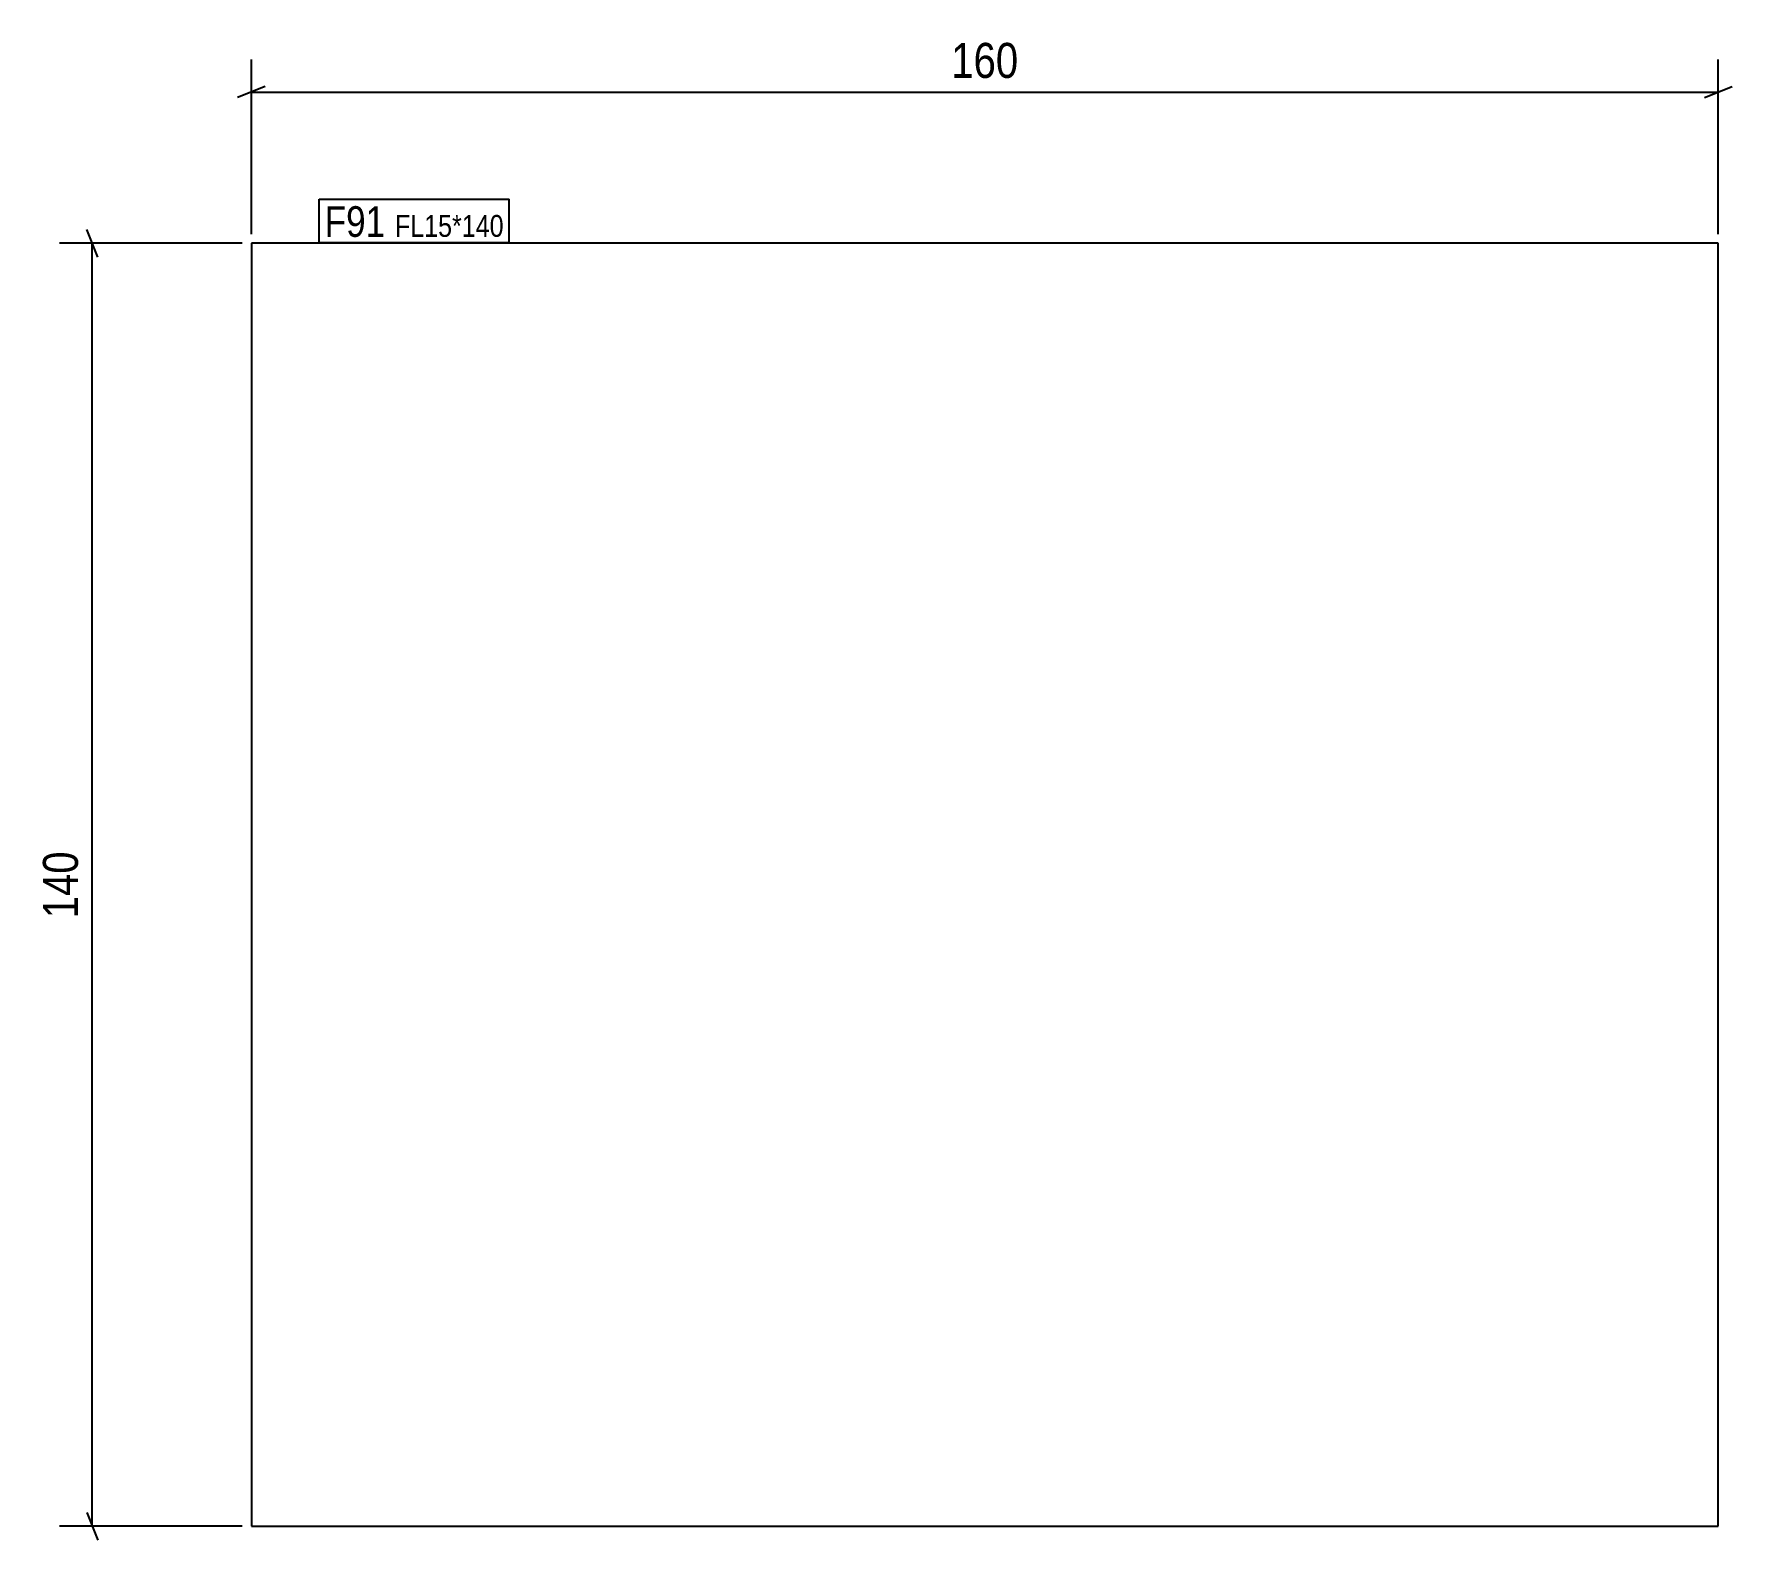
# Model space of a CAD drawing. Header units: millimetres. Extents: x 2 to 187, y 3 to 167.
import ezdxf

# ---------------------------------------------------------------- set-up
doc = ezdxf.new("R2010")
doc.units = ezdxf.units.MM
for name, color, linetype in [('MÅLSÆTNING', 7, 'Continuous'), ('STÅL', 7, 'Continuous'), ('TEKST', 7, 'Continuous')]:
    doc.layers.add(name, color=color, linetype=linetype)
doc.styles.add('Arial Narrow', font='ARIALN.TTF', dxfattribs={"height": 0.2})

msp = doc.modelspace()

# ---------------------------------------------------------------- linework, layer by layer
at = {"layer": 'MÅLSÆTNING', "color": 7, "linetype": 'Continuous'}
for p, q in [((25.91, 145.5), (25.91, 164.54)), ((185.91, 145.5), (185.91, 164.54)), ((27.41, 161.59), (24.41, 160.39)), ((184.41, 160.39), (187.41, 161.59)), ((25.91, 160.99), (185.91, 160.99)), ((24.91, 144.5), (5, 144.5)), ((9.15, 143), (7.95, 146)), ((8.55, 4.5), (8.55, 144.5)), ((7.95, 6), (9.15, 3)), ((24.91, 4.5), (5, 4.5))]:
    msp.add_line(p, q, dxfattribs=at)
at = {"layer": 'STÅL', "color": 2, "linetype": 'Continuous'}
for p, q in [((185.91, 144.5), (25.91, 144.5)), ((25.91, 144.5), (25.91, 4.5)), ((185.91, 4.5), (185.91, 144.5)), ((25.91, 4.5), (185.91, 4.5))]:
    msp.add_line(p, q, dxfattribs=at)

# ---------------------------------------------------------------- next in the draw order: wipeouts: each hides what was drawn before it
at = {"color": 0}
for points, layer in [([(110.37, 161.74), (110.37, 167.34), (101.45, 167.34), (101.45, 161.74)], 'MÅLSÆTNING'), ([(7.8, 78.96), (2.2, 78.96), (2.2, 70.04), (7.8, 70.04)], 'MÅLSÆTNING'), ([(40.52, 145.2), (40.52, 148.7), (33.91, 148.7), (33.91, 145.2)], 'TEKST'), ([(53.44, 145.2), (53.44, 147.7), (41.57, 147.7), (41.57, 145.2)], 'TEKST')]:
    msp.add_wipeout(points, dxfattribs=at).dxf.layer = layer

# ---------------------------------------------------------------- next in the draw order: texts
at = {"layer": 'MÅLSÆTNING', "color": 3, "style": 'Arial Narrow'}
msp.add_text('160', height=3.818, dxfattribs=at).set_placement((102.25, 162.54))
msp.add_text('140', height=3.818, rotation=90.0002, dxfattribs=at).set_placement((7, 70.84))

# ---------------------------------------------------------------- next in the draw order: wipeouts: each hides what was drawn before it
at = {"color": 0}
for points in [[(40.52, 145.2), (40.52, 148.7), (33.91, 148.7), (33.91, 145.2)], [(53.44, 145.2), (53.44, 147.7), (41.57, 147.7), (41.57, 145.2)]]:
    msp.add_wipeout(points, dxfattribs=at).dxf.layer = 'TEKST'

# ---------------------------------------------------------------- next in the draw order: linework, layer by layer
at = {"layer": 'TEKST', "color": 7, "linetype": 'Continuous'}
for p, q in [((33.31, 149.3), (54.04, 149.3)), ((33.31, 144.6), (33.31, 149.3)), ((54.04, 144.6), (54.04, 149.3)), ((33.31, 144.6), (54.04, 144.6))]:
    msp.add_line(p, q, dxfattribs=at)

# ---------------------------------------------------------------- next in the draw order: texts
at = {"layer": 'TEKST', "color": 3, "style": 'Arial Narrow'}
for s, height, p in [('F91', 3.34, (33.91, 145.2)), ('FL15*140', 2.386, (41.57, 145.2))]:
    msp.add_text(s, height=height, dxfattribs=at).set_placement(p)

doc.saveas('drawing.dxf')
